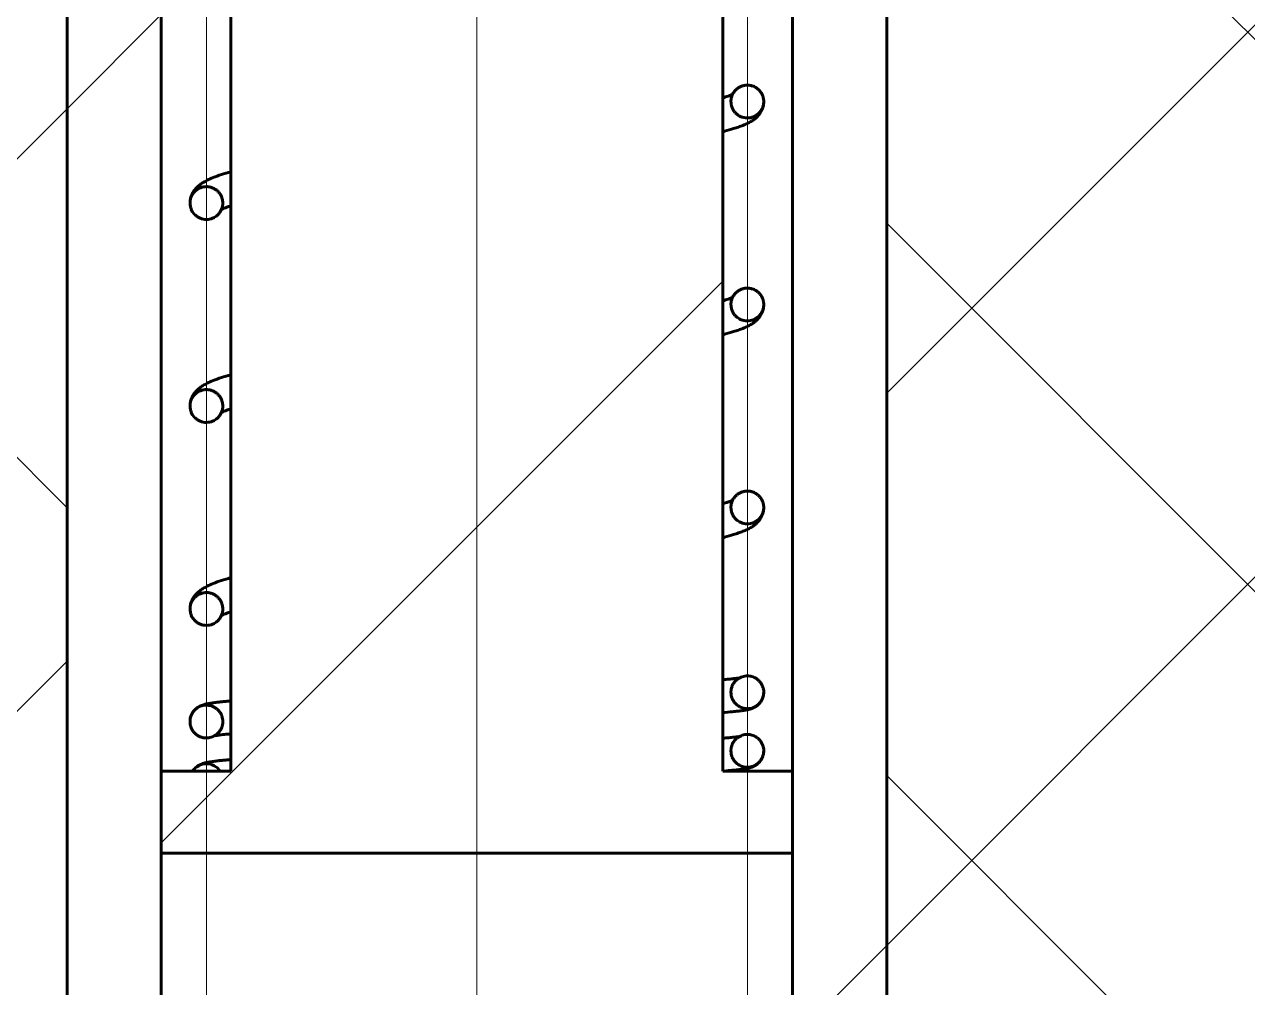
# Model space of a CAD drawing. Header units: millimetres. Extents: x -68 to 2520, y 0 to 297.
# Drawn here: x 2357.189 to 2360.323, y 208.272 to 210.738 of the extents above; entities that cross this region are included whole.
import ezdxf

# ---------------------------------------------------------------- set-up
doc = ezdxf.new("R2010")
doc.units = ezdxf.units.MM
for name, pattern in [('K5LT_AXLED', [13.660316, 9.160316, -1.5, 1.5, -1.5]), ('K5LT_BASIC', [0]), ('K5LT_THIN_INCLUDED_TO_HATCHING', [0])]:
    doc.linetypes.add(name, pattern=pattern)
doc.layers.add('Системный слой', color=7, linetype='Continuous')
pattern_1 = [(45, (0, 0), (-2.1213203, 2.1213203), [])]
pattern_2 = [(45, (0, 0), (-1.0606602, 1.0606602), [])]
pattern_3 = [(45, (0, 0), (-0.7071068, 0.7071068), []), (135, (0, 0), (-0.7071068, -0.7071068), [])]

# ---------------------------------------------------------------- blocks, each defined once
blk = doc.blocks.new('U42')
at = {"layer": 'Системный слой'}
h = blk.add_hatch(dxfattribs=at)
h.set_pattern_fill('Металл', angle=45, style=0, pattern_type=0)
h.set_pattern_definition(pattern_2)
h.paths.add_polyline_path([(2359.1569, 208.6163), (2357.5399, 208.6163), (2357.5399, 208.8263), (2357.7184, 208.8263), (2357.7184, 212.3963), (2357.9284, 212.6063), (2358.7684, 212.6063), (2358.9784, 212.3963), (2358.9784, 208.8263), (2359.1569, 208.8263)])
h = blk.add_hatch(dxfattribs=at)
h.set_pattern_fill('Неметалл', angle=45, style=0, pattern_type=0)
h.set_pattern_definition(pattern_3)
h.paths.add_polyline_path([(2359.3984, 205.8863), (2359.3984, 212.1863), (2363.1156, 212.1863), (2362.3527, 207.1178), (2361.7367, 205.8566), (2360.4592, 204.0855), (2357.9331, 202.7789), (2355.7956, 203.5514), (2354.2167, 205.1888), (2353.6029, 207.7816), (2353.5489, 208.5113), (2353.5489, 210.6474), (2353.1637, 212.1863), (2357.2984, 212.1863), (2357.2984, 205.8863), (2357.2984, 205.5713), (2357.3036, 205.5713), (2357.3036, 205.3613), (2359.3931, 205.3613), (2359.3931, 205.5713), (2359.3984, 205.5713)])
h = blk.add_hatch(dxfattribs=at)
h.set_pattern_fill('Металл', angle=45, style=0, pattern_type=0)
h.set_pattern_definition(pattern_1)
h.paths.add_polyline_path([(2359.1569, 212.1863), (2359.3984, 212.1863), (2359.3984, 205.8863), (2359.1569, 205.8863)])
h.paths.add_polyline_path([(2357.2984, 212.1863), (2357.5399, 212.1863), (2357.5399, 205.8863), (2357.2984, 205.8863)])
at = {"layer": 'Системный слой', "color": 30, "linetype": 'K5LT_AXLED', "lineweight": 18, "true_color": 0xff8000}
for p, q in [((2358.3484, 203.3613), (2358.3484, 214.6063)), ((2357.6554, 213.2989), (2357.6554, 206.7789)), ((2359.0414, 213.2989), (2359.0414, 206.7789))]:
    blk.add_line(p, q, dxfattribs=at)
at = {"layer": 'Системный слой', "color": 5, "linetype": 'K5LT_BASIC', "lineweight": 60, "true_color": 0x0000ff}
for p, q in [((2357.7184, 208.8263), (2357.7184, 212.3963)), ((2358.9784, 208.8263), (2358.9784, 212.3963)), ((2357.2984, 212.1863), (2357.2984, 205.8863)), ((2357.5399, 212.1863), (2357.5399, 205.8863)), ((2359.1569, 212.1863), (2359.1569, 205.8863)), ((2359.3984, 212.1863), (2359.3984, 205.8863)), ((2357.7184, 208.8263), (2357.5399, 208.8263)), ((2357.5399, 208.6163), (2357.5399, 208.8263)), ((2357.6205, 208.8263), (2357.6902, 208.8263)), ((2359.1569, 208.8263), (2358.9784, 208.8263)), ((2359.1569, 208.6163), (2359.1569, 208.8263)), ((2357.5399, 208.6163), (2359.1569, 208.6163)), ((2357.7519, 208.6163), (2357.5942, 208.6163)), ((2357.9201, 208.6163), (2357.7621, 208.6163)), ((2358.0884, 208.6163), (2357.9301, 208.6163)), ((2358.2582, 208.6163), (2358.0981, 208.6163)), ((2358.6826, 208.6163), (2358.5241, 208.6163)), ((2358.8506, 208.6163), (2358.6927, 208.6163)), ((2359.0186, 208.6163), (2358.8607, 208.6163))]:
    blk.add_line(p, q, dxfattribs=at)
blk.add_arc((2357.6554, 208.8029), 0.042, 33.842, 146.158, dxfattribs=at)
at = {"layer": 'Системный слой', "color": 7, "linetype": 'K5LT_THIN_INCLUDED_TO_HATCHING', "lineweight": 18}
blk.add_open_spline([(2363.1014, 212.3963), (2363.2855, 209.9347), (2362.8306, 207.7548), (2361.7367, 205.8566), (2361.3792, 205.2362), (2360.9809, 204.5647), (2360.4592, 204.0855), (2359.7798, 203.4614), (2358.7569, 202.8425), (2357.9331, 202.7789), (2356.6501, 202.6799), (2354.9185, 204.0206), (2354.2167, 205.1888), (2353.6797, 206.0827), (2353.6349, 207.3902), (2353.5489, 208.5113), (2353.4946, 209.218), (2353.6478, 209.9483), (2353.5489, 210.6474), (2353.465, 211.2396), (2353.3102, 211.8226), (2353.0843, 212.3963)], degree=3, knots=[0, 0, 0, 0, 1, 1, 1, 2, 2, 2, 3, 3, 3, 4, 4, 4, 5, 5, 5, 6, 6, 6, 7, 7, 7, 7], dxfattribs=at)
at = {"layer": 'Системный слой', "color": 5, "linetype": 'K5LT_BASIC', "lineweight": 60, "true_color": 0x0000ff}
for points, knots in [([(2358.9784, 210.5501), (2358.9836, 210.5517), (2358.9917, 210.5544), (2358.9997, 210.5574), (2359.0027, 210.5587), (2359.0036, 210.5591)], [0, 0, 0, 0, 2.795788, 4.890683, 6, 6, 6, 6]), ([(2358.9994, 210.5406), (2358.9994, 210.5443), (2359.0002, 210.5507), (2359.0034, 210.5591), (2359.0073, 210.5656), (2359.0121, 210.571), (2359.0178, 210.5757), (2359.0246, 210.5794), (2359.0327, 210.582), (2359.0416, 210.583), (2359.0507, 210.5819), (2359.0583, 210.5793), (2359.0647, 210.5757), (2359.0702, 210.5714), (2359.0753, 210.5657), (2359.0796, 210.5587), (2359.0826, 210.5501), (2359.0834, 210.5439), (2359.0834, 210.5406)], [0, 0, 0, 0, 1.592462, 2.785924, 3.828479, 4.866996, 5.899184, 7.021189, 8.189148, 9.563458, 10.873621, 12.085992, 13.033391, 14.033099, 15.089932, 16.33014, 17.573529, 19, 19, 19, 19]), ([(2359.0834, 210.5406), (2359.0834, 210.5383), (2359.0831, 210.534), (2359.0819, 210.528), (2359.0801, 210.5223), (2359.0776, 210.5167), (2359.0743, 210.511), (2359.0701, 210.5054), (2359.0649, 210.4999), (2359.0585, 210.4946), (2359.0507, 210.4893), (2359.0412, 210.4843), (2359.0303, 210.4796), (2359.0189, 210.4754), (2359.0037, 210.4704), (2358.9899, 210.4664), (2358.98, 210.4638), (2358.9784, 210.4633)], [0, 0, 0, 0, 0.710322, 1.273445, 1.87884, 2.539284, 3.272261, 4.102554, 5.062224, 6.198866, 7.566426, 9.216873, 11.035123, 12.815144, 14.595165, 17.436996, 18, 18, 18, 18]), ([(2359.0834, 210.5406), (2359.0834, 210.5377), (2359.0828, 210.532), (2359.0803, 210.5243), (2359.0768, 210.5177), (2359.0726, 210.5123), (2359.0674, 210.5074), (2359.0609, 210.5032), (2359.0533, 210.5001), (2359.0452, 210.4985), (2359.0371, 210.4986), (2359.029, 210.5002), (2359.022, 210.5031), (2359.0157, 210.5071), (2359.0104, 210.5119), (2359.0057, 210.518), (2359.002, 210.5252), (2358.9998, 210.533), (2358.9994, 210.5382), (2358.9994, 210.5406)], [0, 0, 0, 0, 1.312746, 2.58758, 3.677722, 4.686463, 5.689731, 6.920865, 8.1983, 9.417929, 10.659337, 11.860724, 13.123598, 14.118512, 15.228288, 16.35239, 17.621424, 18.912975, 20, 20, 20, 20]), ([(2357.6134, 210.2807), (2357.6134, 210.2831), (2357.6136, 210.2874), (2357.6148, 210.2934), (2357.6166, 210.2991), (2357.6191, 210.3048), (2357.6224, 210.3105), (2357.6267, 210.3163), (2357.632, 210.322), (2357.6387, 210.3277), (2357.6471, 210.3335), (2357.6583, 210.3397), (2357.6734, 210.3466), (2357.6933, 210.3538), (2357.7096, 210.3586), (2357.7184, 210.361)], [0, 0, 0, 0, 0.631462, 1.136407, 1.684433, 2.288542, 2.966282, 3.743587, 4.654178, 5.746716, 7.084398, 8.746898, 10.824696, 13.400366, 16, 16, 16, 16]), ([(2357.6974, 210.2807), (2357.6974, 210.2844), (2357.6965, 210.2909), (2357.6933, 210.2992), (2357.6894, 210.3057), (2357.6846, 210.3111), (2357.6789, 210.3158), (2357.6721, 210.3195), (2357.664, 210.3222), (2357.6551, 210.3231), (2357.646, 210.322), (2357.6384, 210.3194), (2357.632, 210.3159), (2357.6265, 210.3115), (2357.6214, 210.3059), (2357.6171, 210.2988), (2357.6141, 210.2902), (2357.6134, 210.284), (2357.6134, 210.2807)], [0, 0, 0, 0, 1.592461, 2.785924, 3.828479, 4.866996, 5.899184, 7.021189, 8.189148, 9.563458, 10.873621, 12.085992, 13.033391, 14.033099, 15.089932, 16.33014, 17.573529, 19, 19, 19, 19]), ([(2357.6134, 210.2807), (2357.6134, 210.2779), (2357.6139, 210.2722), (2357.6164, 210.2644), (2357.6199, 210.2579), (2357.6241, 210.2524), (2357.6293, 210.2475), (2357.6358, 210.2433), (2357.6434, 210.2402), (2357.6515, 210.2387), (2357.6596, 210.2387), (2357.6677, 210.2403), (2357.6747, 210.2432), (2357.681, 210.2472), (2357.6863, 210.252), (2357.691, 210.2581), (2357.6947, 210.2654), (2357.6969, 210.2731), (2357.6974, 210.2784), (2357.6974, 210.2807)], [0, 0, 0, 0, 1.312746, 2.58758, 3.677722, 4.686463, 5.689731, 6.920865, 8.1983, 9.417929, 10.659337, 11.860724, 13.123598, 14.118512, 15.228288, 16.35239, 17.621424, 18.912975, 20, 20, 20, 20]), ([(2357.7184, 210.274), (2357.7144, 210.2726), (2357.7053, 210.2694), (2357.6977, 210.266), (2357.6944, 210.2642), (2357.6938, 210.2639)], [0, 0, 0, 0, 2.062155, 5.274755, 6, 6, 6, 6]), ([(2358.9994, 210.0209), (2358.9994, 210.0246), (2359.0002, 210.031), (2359.0034, 210.0393), (2359.0073, 210.0458), (2359.0121, 210.0513), (2359.0178, 210.0559), (2359.0246, 210.0597), (2359.0327, 210.0623), (2359.0416, 210.0632), (2359.0507, 210.0621), (2359.0583, 210.0595), (2359.0647, 210.056), (2359.0702, 210.0517), (2359.0753, 210.046), (2359.0796, 210.0389), (2359.0826, 210.0303), (2359.0834, 210.0242), (2359.0834, 210.0209)], [0, 0, 0, 0, 1.592462, 2.785924, 3.828479, 4.866996, 5.899184, 7.021189, 8.189148, 9.563458, 10.873621, 12.085992, 13.033391, 14.033099, 15.089932, 16.33014, 17.573529, 19, 19, 19, 19]), ([(2358.9784, 210.0303), (2358.9836, 210.0319), (2358.9917, 210.0346), (2358.9997, 210.0377), (2359.0027, 210.039), (2359.0036, 210.0394)], [0, 0, 0, 0, 2.795788, 4.890683, 6, 6, 6, 6]), ([(2359.0834, 210.0209), (2359.0834, 210.0185), (2359.0831, 210.0143), (2359.0819, 210.0082), (2359.0801, 210.0026), (2359.0776, 209.9969), (2359.0743, 209.9912), (2359.0701, 209.9857), (2359.0649, 209.9802), (2359.0585, 209.9748), (2359.0507, 209.9696), (2359.0412, 209.9645), (2359.0303, 209.9598), (2359.0189, 209.9556), (2359.0037, 209.9506), (2358.9899, 209.9466), (2358.98, 209.944), (2358.9784, 209.9436)], [0, 0, 0, 0, 0.710322, 1.273445, 1.87884, 2.539284, 3.272261, 4.102554, 5.062224, 6.198866, 7.566426, 9.216873, 11.035123, 12.815144, 14.595165, 17.436996, 18, 18, 18, 18]), ([(2359.0834, 210.0209), (2359.0834, 210.018), (2359.0828, 210.0123), (2359.0803, 210.0045), (2359.0768, 209.998), (2359.0726, 209.9926), (2359.0674, 209.9877), (2359.0609, 209.9834), (2359.0533, 209.9803), (2359.0452, 209.9788), (2359.0371, 209.9788), (2359.029, 209.9804), (2359.022, 209.9834), (2359.0157, 209.9874), (2359.0104, 209.9921), (2359.0057, 209.9982), (2359.002, 210.0055), (2358.9998, 210.0132), (2358.9994, 210.0185), (2358.9994, 210.0209)], [0, 0, 0, 0, 1.312746, 2.58758, 3.677722, 4.686463, 5.689731, 6.920865, 8.1983, 9.417929, 10.659337, 11.860724, 13.123598, 14.118512, 15.228288, 16.35239, 17.621424, 18.912975, 20, 20, 20, 20]), ([(2357.6134, 209.761), (2357.6134, 209.7634), (2357.6136, 209.7676), (2357.6148, 209.7737), (2357.6166, 209.7793), (2357.6191, 209.785), (2357.6224, 209.7908), (2357.6267, 209.7965), (2357.632, 209.8022), (2357.6387, 209.8079), (2357.6471, 209.8138), (2357.6583, 209.82), (2357.6734, 209.8268), (2357.6933, 209.834), (2357.7096, 209.8389), (2357.7184, 209.8412)], [0, 0, 0, 0, 0.631462, 1.136407, 1.684433, 2.288542, 2.966282, 3.743587, 4.654178, 5.746716, 7.084398, 8.746898, 10.824696, 13.400366, 16, 16, 16, 16]), ([(2357.6974, 209.761), (2357.6974, 209.7647), (2357.6965, 209.7711), (2357.6933, 209.7795), (2357.6894, 209.786), (2357.6846, 209.7914), (2357.6789, 209.7961), (2357.6721, 209.7998), (2357.664, 209.8024), (2357.6551, 209.8033), (2357.646, 209.8023), (2357.6384, 209.7997), (2357.632, 209.7961), (2357.6265, 209.7918), (2357.6214, 209.7861), (2357.6171, 209.7791), (2357.6141, 209.7705), (2357.6134, 209.7643), (2357.6134, 209.761)], [0, 0, 0, 0, 1.592461, 2.785924, 3.828479, 4.866996, 5.899184, 7.021189, 8.189148, 9.563458, 10.873621, 12.085992, 13.033391, 14.033099, 15.089932, 16.33014, 17.573529, 19, 19, 19, 19]), ([(2357.6134, 209.761), (2357.6134, 209.7581), (2357.6139, 209.7524), (2357.6164, 209.7447), (2357.6199, 209.7381), (2357.6241, 209.7327), (2357.6293, 209.7278), (2357.6358, 209.7235), (2357.6434, 209.7204), (2357.6515, 209.7189), (2357.6596, 209.719), (2357.6677, 209.7206), (2357.6747, 209.7235), (2357.681, 209.7275), (2357.6863, 209.7323), (2357.691, 209.7384), (2357.6947, 209.7456), (2357.6969, 209.7534), (2357.6974, 209.7586), (2357.6974, 209.761)], [0, 0, 0, 0, 1.312746, 2.58758, 3.677722, 4.686463, 5.689731, 6.920865, 8.1983, 9.417929, 10.659337, 11.860724, 13.123598, 14.118512, 15.228288, 16.35239, 17.621424, 18.912975, 20, 20, 20, 20]), ([(2357.7184, 209.7542), (2357.7144, 209.7529), (2357.7053, 209.7496), (2357.6977, 209.7462), (2357.6944, 209.7445), (2357.6938, 209.7442)], [0, 0, 0, 0, 2.062155, 5.274755, 6, 6, 6, 6]), ([(2358.9994, 209.5011), (2358.9994, 209.5048), (2359.0002, 209.5112), (2359.0034, 209.5196), (2359.0073, 209.5261), (2359.0121, 209.5315), (2359.0178, 209.5362), (2359.0246, 209.5399), (2359.0327, 209.5425), (2359.0416, 209.5435), (2359.0507, 209.5424), (2359.0583, 209.5398), (2359.0647, 209.5362), (2359.0702, 209.5319), (2359.0753, 209.5262), (2359.0796, 209.5192), (2359.0826, 209.5106), (2359.0834, 209.5044), (2359.0834, 209.5011)], [0, 0, 0, 0, 1.592462, 2.785924, 3.828479, 4.866996, 5.899184, 7.021189, 8.189148, 9.563458, 10.873621, 12.085992, 13.033391, 14.033099, 15.089932, 16.33014, 17.573529, 19, 19, 19, 19]), ([(2358.9784, 209.5106), (2358.9836, 209.5122), (2358.9917, 209.5149), (2358.9997, 209.5179), (2359.0027, 209.5192), (2359.0036, 209.5196)], [0, 0, 0, 0, 2.795788, 4.890683, 6, 6, 6, 6]), ([(2359.0834, 209.5011), (2359.0834, 209.4988), (2359.0831, 209.4945), (2359.0819, 209.4885), (2359.0801, 209.4828), (2359.0776, 209.4772), (2359.0743, 209.4715), (2359.0701, 209.4659), (2359.0649, 209.4604), (2359.0585, 209.4551), (2359.0507, 209.4498), (2359.0412, 209.4448), (2359.0303, 209.4401), (2359.0189, 209.4359), (2359.0037, 209.4309), (2358.9899, 209.4269), (2358.98, 209.4243), (2358.9784, 209.4238)], [0, 0, 0, 0, 0.710322, 1.273445, 1.87884, 2.539284, 3.272261, 4.102554, 5.062224, 6.198866, 7.566426, 9.216873, 11.035123, 12.815144, 14.595165, 17.436996, 18, 18, 18, 18]), ([(2359.0834, 209.5011), (2359.0834, 209.4982), (2359.0828, 209.4925), (2359.0803, 209.4848), (2359.0768, 209.4782), (2359.0726, 209.4728), (2359.0674, 209.4679), (2359.0609, 209.4637), (2359.0533, 209.4606), (2359.0452, 209.459), (2359.0371, 209.4591), (2359.029, 209.4607), (2359.022, 209.4636), (2359.0157, 209.4676), (2359.0104, 209.4724), (2359.0057, 209.4785), (2359.002, 209.4857), (2358.9998, 209.4935), (2358.9994, 209.4987), (2358.9994, 209.5011)], [0, 0, 0, 0, 1.312746, 2.58758, 3.677722, 4.686463, 5.689731, 6.920865, 8.1983, 9.417929, 10.659337, 11.860724, 13.123598, 14.118512, 15.228288, 16.35239, 17.621424, 18.912975, 20, 20, 20, 20]), ([(2357.6134, 209.2412), (2357.6134, 209.2436), (2357.6136, 209.2479), (2357.6148, 209.2539), (2357.6166, 209.2596), (2357.6191, 209.2653), (2357.6224, 209.271), (2357.6267, 209.2768), (2357.632, 209.2825), (2357.6387, 209.2882), (2357.6471, 209.294), (2357.6583, 209.3002), (2357.6734, 209.3071), (2357.6933, 209.3143), (2357.7096, 209.3191), (2357.7184, 209.3215)], [0, 0, 0, 0, 0.631462, 1.136407, 1.684433, 2.288542, 2.966282, 3.743587, 4.654178, 5.746716, 7.084398, 8.746898, 10.824696, 13.400366, 16, 16, 16, 16]), ([(2357.6974, 209.2412), (2357.6974, 209.2449), (2357.6965, 209.2514), (2357.6933, 209.2597), (2357.6894, 209.2662), (2357.6846, 209.2716), (2357.6789, 209.2763), (2357.6721, 209.28), (2357.664, 209.2827), (2357.6551, 209.2836), (2357.646, 209.2825), (2357.6384, 209.2799), (2357.632, 209.2764), (2357.6265, 209.272), (2357.6214, 209.2664), (2357.6171, 209.2593), (2357.6141, 209.2507), (2357.6134, 209.2445), (2357.6134, 209.2412)], [0, 0, 0, 0, 1.592461, 2.785924, 3.828479, 4.866996, 5.899184, 7.021189, 8.189148, 9.563458, 10.873621, 12.085992, 13.033391, 14.033099, 15.089932, 16.33014, 17.573529, 19, 19, 19, 19]), ([(2357.6134, 209.2412), (2357.6134, 209.2384), (2357.6139, 209.2327), (2357.6164, 209.2249), (2357.6199, 209.2184), (2357.6241, 209.2129), (2357.6293, 209.208), (2357.6358, 209.2038), (2357.6434, 209.2007), (2357.6515, 209.1992), (2357.6596, 209.1992), (2357.6677, 209.2008), (2357.6747, 209.2037), (2357.681, 209.2077), (2357.6863, 209.2125), (2357.691, 209.2186), (2357.6947, 209.2259), (2357.6969, 209.2336), (2357.6974, 209.2389), (2357.6974, 209.2412)], [0, 0, 0, 0, 1.312746, 2.58758, 3.677722, 4.686463, 5.689731, 6.920865, 8.1983, 9.417929, 10.659337, 11.860724, 13.123598, 14.118512, 15.228288, 16.35239, 17.621424, 18.912975, 20, 20, 20, 20]), ([(2357.7184, 209.2345), (2357.7144, 209.2331), (2357.7053, 209.2299), (2357.6977, 209.2265), (2357.6944, 209.2247), (2357.6938, 209.2244)], [0, 0, 0, 0, 2.062155, 5.274755, 6, 6, 6, 6]), ([(2358.9784, 209.0602), (2358.9841, 209.0607), (2358.9945, 209.0616), (2359.0046, 209.0626), (2359.0101, 209.0633), (2359.0124, 209.0635), (2359.0139, 209.0637), (2359.0154, 209.0639), (2359.0181, 209.0643), (2359.0199, 209.0645), (2359.0211, 209.0647)], [0, 0, 0, 0, 3.141586, 6.148722, 7.15064, 7.651493, 8.152347, 8.6532, 9.152897, 11, 11, 11, 11]), ([(2358.9994, 209.0279), (2358.9994, 209.0292), (2358.9995, 209.0329), (2359.0007, 209.0393), (2359.0034, 209.0465), (2359.0075, 209.0532), (2359.0126, 209.0588), (2359.0185, 209.0634), (2359.0249, 209.0668), (2359.0315, 209.0689), (2359.038, 209.07), (2359.0444, 209.07), (2359.0504, 209.0691), (2359.0562, 209.0674), (2359.0618, 209.0648), (2359.0674, 209.0611), (2359.0727, 209.0563), (2359.0772, 209.0502), (2359.0808, 209.0432), (2359.0829, 209.0356), (2359.0834, 209.0305), (2359.0834, 209.0279)], [0, 0, 0, 0, 0.635371, 1.848191, 3.225299, 4.497912, 5.750662, 6.9961, 8.226664, 9.356029, 10.466727, 11.5097, 12.52807, 13.498602, 14.516509, 15.628082, 16.814463, 18.099453, 19.412387, 20.730071, 22, 22, 22, 22]), ([(2358.9784, 208.976), (2358.9873, 208.9767), (2359.0009, 208.9779), (2359.0139, 208.9792), (2359.02, 208.9799), (2359.0227, 208.9802), (2359.0246, 208.9804), (2359.0272, 208.9808), (2359.0303, 208.9812), (2359.0338, 208.9817), (2359.0372, 208.9823), (2359.0405, 208.9829), (2359.0437, 208.9836), (2359.0469, 208.9844), (2359.051, 208.9856), (2359.0561, 208.9875), (2359.0629, 208.9909), (2359.0696, 208.9961), (2359.0744, 209.0015), (2359.078, 209.0069), (2359.0805, 209.0123), (2359.0822, 209.0176), (2359.0831, 209.0228), (2359.0834, 209.0263), (2359.0834, 209.0279)], [0, 0, 0, 0, 4.670773, 7.80962, 8.855432, 9.378304, 9.901176, 10.423771, 11.468961, 12.52152, 13.567838, 14.613222, 15.657429, 16.701635, 17.745841, 19.312683, 20.838583, 21.772542, 22.484127, 23.085285, 23.621368, 24.11109, 24.563671, 25, 25, 25, 25]), ([(2359.0834, 209.0279), (2359.0834, 209.0251), (2359.0828, 209.0195), (2359.0804, 209.0118), (2359.0769, 209.0052), (2359.0725, 208.9995), (2359.0672, 208.9946), (2359.0607, 208.9904), (2359.0533, 208.9874), (2359.0457, 208.9859), (2359.0386, 208.9858), (2359.0323, 208.9868), (2359.0265, 208.9885), (2359.0209, 208.9911), (2359.0153, 208.9947), (2359.0101, 208.9996), (2359.0054, 209.0057), (2359.002, 209.0126), (2358.9998, 209.0202), (2358.9994, 209.0252), (2358.9994, 209.0279)], [0, 0, 0, 0, 1.365395, 2.653236, 3.835292, 4.923251, 6.061444, 7.295259, 8.606467, 9.863945, 10.976345, 11.959094, 12.885543, 13.857199, 14.918257, 16.050726, 17.27733, 18.576625, 19.718251, 21, 21, 21, 21]), ([(2357.6134, 208.9529), (2357.6134, 208.9538), (2357.6134, 208.9559), (2357.6138, 208.9596), (2357.6147, 208.964), (2357.6164, 208.969), (2357.6187, 208.9739), (2357.6218, 208.9787), (2357.6256, 208.9832), (2357.6301, 208.9872), (2357.6351, 208.9906), (2357.6407, 208.9934), (2357.646, 208.9954), (2357.6504, 208.9967), (2357.6543, 208.9977), (2357.6575, 208.9984), (2357.6608, 208.999), (2357.6642, 208.9996), (2357.6684, 209.0003), (2357.6735, 209.001), (2357.6796, 209.0018), (2357.6868, 209.0027), (2357.6961, 209.0037), (2357.7068, 209.0047), (2357.7148, 209.0054), (2357.7184, 209.0057)], [0, 0, 0, 0, 0.237357, 0.555433, 1.002449, 1.480709, 1.99571, 2.556545, 3.179596, 3.8964, 4.768094, 5.911397, 7.540704, 9.257313, 10.33169, 11.418209, 12.500098, 13.581986, 14.661971, 16.279521, 17.885864, 19.468194, 21.545338, 24.067699, 26, 26, 26, 26]), ([(2357.6974, 208.9529), (2357.6974, 208.9542), (2357.6972, 208.9579), (2357.696, 208.9643), (2357.6933, 208.9715), (2357.6892, 208.9782), (2357.6841, 208.9838), (2357.6782, 208.9884), (2357.6718, 208.9918), (2357.6652, 208.9939), (2357.6587, 208.995), (2357.6523, 208.995), (2357.6463, 208.9941), (2357.6405, 208.9924), (2357.6349, 208.9898), (2357.6293, 208.9861), (2357.6241, 208.9813), (2357.6195, 208.9752), (2357.6159, 208.9682), (2357.6138, 208.9606), (2357.6134, 208.9555), (2357.6134, 208.9529)], [0, 0, 0, 0, 0.635371, 1.848191, 3.225299, 4.497912, 5.750662, 6.9961, 8.226663, 9.356029, 10.466727, 11.5097, 12.52807, 13.498602, 14.516509, 15.628082, 16.814463, 18.099453, 19.412387, 20.730071, 22, 22, 22, 22]), ([(2357.6134, 208.9529), (2357.6134, 208.9501), (2357.6139, 208.9445), (2357.6163, 208.9368), (2357.6198, 208.9302), (2357.6242, 208.9245), (2357.6295, 208.9196), (2357.636, 208.9154), (2357.6434, 208.9124), (2357.651, 208.9109), (2357.6581, 208.9108), (2357.6644, 208.9118), (2357.6702, 208.9135), (2357.6758, 208.9161), (2357.6814, 208.9197), (2357.6867, 208.9246), (2357.6913, 208.9307), (2357.6947, 208.9376), (2357.6969, 208.9452), (2357.6974, 208.9502), (2357.6974, 208.9529)], [0, 0, 0, 0, 1.365395, 2.653236, 3.835292, 4.923251, 6.061444, 7.295258, 8.606467, 9.863944, 10.976345, 11.959094, 12.885543, 13.857199, 14.918257, 16.050726, 17.27733, 18.576625, 19.71825, 21, 21, 21, 21]), ([(2357.6762, 208.9165), (2357.6774, 208.9167), (2357.6795, 208.9171), (2357.6835, 208.9177), (2357.6877, 208.9182), (2357.6938, 208.919), (2357.7034, 208.9201), (2357.7122, 208.9209), (2357.7184, 208.9215)], [0, 0, 0, 0, 1.42655, 2.239326, 3.455449, 4.658626, 6.245066, 9, 9, 9, 9]), ([(2358.9784, 208.9102), (2358.9841, 208.9107), (2358.9945, 208.9116), (2359.0046, 208.9126), (2359.0101, 208.9133), (2359.0124, 208.9135), (2359.0139, 208.9137), (2359.0154, 208.9139), (2359.0181, 208.9143), (2359.0199, 208.9145), (2359.0211, 208.9147)], [0, 0, 0, 0, 3.141586, 6.148722, 7.15064, 7.651493, 8.152347, 8.6532, 9.152897, 11, 11, 11, 11]), ([(2358.9994, 208.8779), (2358.9994, 208.8792), (2358.9995, 208.8829), (2359.0007, 208.8893), (2359.0034, 208.8965), (2359.0075, 208.9032), (2359.0126, 208.9088), (2359.0185, 208.9134), (2359.0249, 208.9168), (2359.0315, 208.9189), (2359.038, 208.92), (2359.0444, 208.92), (2359.0504, 208.9191), (2359.0562, 208.9174), (2359.0618, 208.9148), (2359.0674, 208.9111), (2359.0727, 208.9063), (2359.0772, 208.9002), (2359.0808, 208.8932), (2359.0829, 208.8856), (2359.0834, 208.8805), (2359.0834, 208.8779)], [0, 0, 0, 0, 0.635371, 1.848191, 3.225299, 4.497912, 5.750662, 6.9961, 8.226664, 9.356029, 10.466727, 11.5097, 12.52807, 13.498602, 14.516509, 15.628082, 16.814463, 18.099453, 19.412387, 20.730071, 22, 22, 22, 22]), ([(2358.9824, 208.8263), (2358.9898, 208.8269), (2359.002, 208.828), (2359.0139, 208.8292), (2359.02, 208.8299), (2359.0227, 208.8302), (2359.0246, 208.8304), (2359.0272, 208.8308), (2359.0303, 208.8312), (2359.0338, 208.8317), (2359.0372, 208.8323), (2359.0405, 208.8329), (2359.0437, 208.8336), (2359.0469, 208.8344), (2359.051, 208.8356), (2359.0561, 208.8375), (2359.0629, 208.8409), (2359.0696, 208.8461), (2359.0744, 208.8515), (2359.078, 208.8569), (2359.0805, 208.8623), (2359.0822, 208.8676), (2359.0831, 208.8728), (2359.0834, 208.8763), (2359.0834, 208.8779)], [0, 0, 0, 0, 4.070256, 7.301823, 8.378528, 8.916845, 9.455163, 9.993195, 11.069259, 12.152911, 13.230136, 14.306401, 15.381453, 16.456504, 17.531556, 19.144682, 20.715657, 21.677204, 22.409809, 23.028725, 23.580643, 24.084832, 24.550782, 25, 25, 25, 25]), ([(2359.0834, 208.8779), (2359.0834, 208.8751), (2359.0828, 208.8695), (2359.0804, 208.8618), (2359.0769, 208.8552), (2359.0725, 208.8495), (2359.0672, 208.8446), (2359.0607, 208.8404), (2359.0533, 208.8374), (2359.0457, 208.8359), (2359.0386, 208.8358), (2359.0323, 208.8368), (2359.0265, 208.8385), (2359.0209, 208.8411), (2359.0153, 208.8447), (2359.0101, 208.8496), (2359.0054, 208.8557), (2359.002, 208.8626), (2358.9998, 208.8702), (2358.9994, 208.8752), (2358.9994, 208.8779)], [0, 0, 0, 0, 1.365395, 2.653236, 3.835292, 4.923251, 6.061444, 7.295259, 8.606467, 9.863945, 10.976345, 11.959094, 12.885543, 13.857199, 14.918257, 16.050726, 17.27733, 18.576625, 19.718251, 21, 21, 21, 21]), ([(2357.6203, 208.8263), (2357.6208, 208.827), (2357.6224, 208.8294), (2357.6256, 208.8332), (2357.6301, 208.8372), (2357.6351, 208.8406), (2357.6406, 208.8434), (2357.6459, 208.8454), (2357.6504, 208.8467), (2357.6543, 208.8477), (2357.6575, 208.8484), (2357.6608, 208.849), (2357.6642, 208.8496), (2357.6684, 208.8503), (2357.6735, 208.851), (2357.6796, 208.8518), (2357.6868, 208.8527), (2357.6961, 208.8537), (2357.7068, 208.8547), (2357.7148, 208.8554), (2357.7184, 208.8557)], [0, 0, 0, 0, 0.226876, 0.77684, 1.411604, 2.183387, 3.195305, 4.637137, 6.164392, 7.116392, 8.07915, 9.037806, 9.996462, 10.953431, 12.386734, 13.810106, 15.212201, 17.052747, 19.287798, 21, 21, 21, 21])]:
    blk.add_open_spline(points, degree=3, knots=knots, dxfattribs=at)
blk = doc.blocks.new('U50')
at = {"layer": 'Системный слой'}
h = blk.add_hatch(dxfattribs=at)
h.set_pattern_fill('Металл', angle=45, style=0, pattern_type=0)
h.set_pattern_definition(pattern_2)
h.paths.add_polyline_path([(2359.1569, 208.6163), (2357.5399, 208.6163), (2357.5399, 208.8263), (2357.7184, 208.8263), (2357.7184, 212.3963), (2357.9284, 212.6063), (2358.7684, 212.6063), (2358.9784, 212.3963), (2358.9784, 208.8263), (2359.1569, 208.8263)])
h = blk.add_hatch(dxfattribs=at)
h.set_pattern_fill('Неметалл', angle=45, style=0, pattern_type=0)
h.set_pattern_definition(pattern_3)
h.paths.add_polyline_path([(2359.3984, 205.8863), (2359.3984, 212.1863), (2363.1156, 212.1863), (2362.3527, 207.1178), (2361.7367, 205.8566), (2360.4592, 204.0855), (2357.9331, 202.7789), (2355.7956, 203.5514), (2354.2167, 205.1888), (2353.6029, 207.7816), (2353.5489, 208.5113), (2353.5489, 210.6474), (2353.1637, 212.1863), (2357.2984, 212.1863), (2357.2984, 205.8863), (2357.2984, 205.5713), (2357.3036, 205.5713), (2357.3036, 205.3613), (2359.3931, 205.3613), (2359.3931, 205.5713), (2359.3984, 205.5713)])
h = blk.add_hatch(dxfattribs=at)
h.set_pattern_fill('Металл', angle=45, style=0, pattern_type=0)
h.set_pattern_definition(pattern_1)
h.paths.add_polyline_path([(2359.1569, 212.1863), (2359.3984, 212.1863), (2359.3984, 205.8863), (2359.1569, 205.8863)])
h.paths.add_polyline_path([(2357.2984, 212.1863), (2357.5399, 212.1863), (2357.5399, 205.8863), (2357.2984, 205.8863)])
at = {"layer": 'Системный слой', "color": 30, "linetype": 'K5LT_AXLED', "lineweight": 18, "true_color": 0xff8000}
for p, q in [((2358.3484, 203.3613), (2358.3484, 214.6063)), ((2357.6554, 213.2989), (2357.6554, 206.7789)), ((2359.0414, 213.2989), (2359.0414, 206.7789))]:
    blk.add_line(p, q, dxfattribs=at)
at = {"layer": 'Системный слой', "color": 5, "linetype": 'K5LT_BASIC', "lineweight": 60, "true_color": 0x0000ff}
for p, q in [((2357.7184, 208.8263), (2357.7184, 212.3963)), ((2358.9784, 208.8263), (2358.9784, 212.3963)), ((2357.2984, 212.1863), (2357.2984, 205.8863)), ((2357.5399, 212.1863), (2357.5399, 205.8863)), ((2359.1569, 212.1863), (2359.1569, 205.8863)), ((2359.3984, 212.1863), (2359.3984, 205.8863)), ((2357.7184, 208.8263), (2357.5399, 208.8263)), ((2357.5399, 208.6163), (2357.5399, 208.8263)), ((2357.6205, 208.8263), (2357.6902, 208.8263)), ((2359.1569, 208.8263), (2358.9784, 208.8263)), ((2359.1569, 208.6163), (2359.1569, 208.8263)), ((2357.5399, 208.6163), (2359.1569, 208.6163)), ((2357.7519, 208.6163), (2357.5942, 208.6163)), ((2357.9201, 208.6163), (2357.7621, 208.6163)), ((2358.0884, 208.6163), (2357.9301, 208.6163)), ((2358.2582, 208.6163), (2358.0981, 208.6163)), ((2358.6826, 208.6163), (2358.5241, 208.6163)), ((2358.8506, 208.6163), (2358.6927, 208.6163)), ((2359.0186, 208.6163), (2358.8607, 208.6163))]:
    blk.add_line(p, q, dxfattribs=at)
blk.add_arc((2357.6554, 208.8029), 0.042, 33.842, 146.158, dxfattribs=at)
at = {"layer": 'Системный слой', "color": 7, "linetype": 'K5LT_THIN_INCLUDED_TO_HATCHING', "lineweight": 18}
blk.add_open_spline([(2363.1014, 212.3963), (2363.2855, 209.9347), (2362.8306, 207.7548), (2361.7367, 205.8566), (2361.3792, 205.2362), (2360.9809, 204.5647), (2360.4592, 204.0855), (2359.7798, 203.4614), (2358.7569, 202.8425), (2357.9331, 202.7789), (2356.6501, 202.6799), (2354.9185, 204.0206), (2354.2167, 205.1888), (2353.6797, 206.0827), (2353.6349, 207.3902), (2353.5489, 208.5113), (2353.4946, 209.218), (2353.6478, 209.9483), (2353.5489, 210.6474), (2353.465, 211.2396), (2353.3102, 211.8226), (2353.0843, 212.3963)], degree=3, knots=[0, 0, 0, 0, 1, 1, 1, 2, 2, 2, 3, 3, 3, 4, 4, 4, 5, 5, 5, 6, 6, 6, 7, 7, 7, 7], dxfattribs=at)
at = {"layer": 'Системный слой', "color": 5, "linetype": 'K5LT_BASIC', "lineweight": 60, "true_color": 0x0000ff}
for points, knots in [([(2358.9784, 210.5501), (2358.9836, 210.5517), (2358.9917, 210.5544), (2358.9997, 210.5574), (2359.0027, 210.5587), (2359.0036, 210.5591)], [0, 0, 0, 0, 2.795788, 4.890683, 6, 6, 6, 6]), ([(2358.9994, 210.5406), (2358.9994, 210.5443), (2359.0002, 210.5507), (2359.0034, 210.5591), (2359.0073, 210.5656), (2359.0121, 210.571), (2359.0178, 210.5757), (2359.0246, 210.5794), (2359.0327, 210.582), (2359.0416, 210.583), (2359.0507, 210.5819), (2359.0583, 210.5793), (2359.0647, 210.5757), (2359.0702, 210.5714), (2359.0753, 210.5657), (2359.0796, 210.5587), (2359.0826, 210.5501), (2359.0834, 210.5439), (2359.0834, 210.5406)], [0, 0, 0, 0, 1.592462, 2.785924, 3.828479, 4.866996, 5.899184, 7.021189, 8.189148, 9.563458, 10.873621, 12.085992, 13.033391, 14.033099, 15.089932, 16.33014, 17.573529, 19, 19, 19, 19]), ([(2359.0834, 210.5406), (2359.0834, 210.5383), (2359.0831, 210.534), (2359.0819, 210.528), (2359.0801, 210.5223), (2359.0776, 210.5167), (2359.0743, 210.511), (2359.0701, 210.5054), (2359.0649, 210.4999), (2359.0585, 210.4946), (2359.0507, 210.4893), (2359.0412, 210.4843), (2359.0303, 210.4796), (2359.0189, 210.4754), (2359.0037, 210.4704), (2358.9899, 210.4664), (2358.98, 210.4638), (2358.9784, 210.4633)], [0, 0, 0, 0, 0.710322, 1.273445, 1.87884, 2.539284, 3.272261, 4.102554, 5.062224, 6.198866, 7.566426, 9.216873, 11.035123, 12.815144, 14.595165, 17.436996, 18, 18, 18, 18]), ([(2359.0834, 210.5406), (2359.0834, 210.5377), (2359.0828, 210.532), (2359.0803, 210.5243), (2359.0768, 210.5177), (2359.0726, 210.5123), (2359.0674, 210.5074), (2359.0609, 210.5032), (2359.0533, 210.5001), (2359.0452, 210.4985), (2359.0371, 210.4986), (2359.029, 210.5002), (2359.022, 210.5031), (2359.0157, 210.5071), (2359.0104, 210.5119), (2359.0057, 210.518), (2359.002, 210.5252), (2358.9998, 210.533), (2358.9994, 210.5382), (2358.9994, 210.5406)], [0, 0, 0, 0, 1.312746, 2.58758, 3.677722, 4.686463, 5.689731, 6.920865, 8.1983, 9.417929, 10.659337, 11.860724, 13.123598, 14.118512, 15.228288, 16.35239, 17.621424, 18.912975, 20, 20, 20, 20]), ([(2357.6134, 210.2807), (2357.6134, 210.2831), (2357.6136, 210.2874), (2357.6148, 210.2934), (2357.6166, 210.2991), (2357.6191, 210.3048), (2357.6224, 210.3105), (2357.6267, 210.3163), (2357.632, 210.322), (2357.6387, 210.3277), (2357.6471, 210.3335), (2357.6583, 210.3397), (2357.6734, 210.3466), (2357.6933, 210.3538), (2357.7096, 210.3586), (2357.7184, 210.361)], [0, 0, 0, 0, 0.631462, 1.136407, 1.684433, 2.288542, 2.966282, 3.743587, 4.654178, 5.746716, 7.084398, 8.746898, 10.824696, 13.400366, 16, 16, 16, 16]), ([(2357.6974, 210.2807), (2357.6974, 210.2844), (2357.6965, 210.2909), (2357.6933, 210.2992), (2357.6894, 210.3057), (2357.6846, 210.3111), (2357.6789, 210.3158), (2357.6721, 210.3195), (2357.664, 210.3222), (2357.6551, 210.3231), (2357.646, 210.322), (2357.6384, 210.3194), (2357.632, 210.3159), (2357.6265, 210.3115), (2357.6214, 210.3059), (2357.6171, 210.2988), (2357.6141, 210.2902), (2357.6134, 210.284), (2357.6134, 210.2807)], [0, 0, 0, 0, 1.592461, 2.785924, 3.828479, 4.866996, 5.899184, 7.021189, 8.189148, 9.563458, 10.873621, 12.085992, 13.033391, 14.033099, 15.089932, 16.33014, 17.573529, 19, 19, 19, 19]), ([(2357.6134, 210.2807), (2357.6134, 210.2779), (2357.6139, 210.2722), (2357.6164, 210.2644), (2357.6199, 210.2579), (2357.6241, 210.2524), (2357.6293, 210.2475), (2357.6358, 210.2433), (2357.6434, 210.2402), (2357.6515, 210.2387), (2357.6596, 210.2387), (2357.6677, 210.2403), (2357.6747, 210.2432), (2357.681, 210.2472), (2357.6863, 210.252), (2357.691, 210.2581), (2357.6947, 210.2654), (2357.6969, 210.2731), (2357.6974, 210.2784), (2357.6974, 210.2807)], [0, 0, 0, 0, 1.312746, 2.58758, 3.677722, 4.686463, 5.689731, 6.920865, 8.1983, 9.417929, 10.659337, 11.860724, 13.123598, 14.118512, 15.228288, 16.35239, 17.621424, 18.912975, 20, 20, 20, 20]), ([(2357.7184, 210.274), (2357.7144, 210.2726), (2357.7053, 210.2694), (2357.6977, 210.266), (2357.6944, 210.2642), (2357.6938, 210.2639)], [0, 0, 0, 0, 2.062155, 5.274755, 6, 6, 6, 6]), ([(2358.9994, 210.0209), (2358.9994, 210.0246), (2359.0002, 210.031), (2359.0034, 210.0393), (2359.0073, 210.0458), (2359.0121, 210.0513), (2359.0178, 210.0559), (2359.0246, 210.0597), (2359.0327, 210.0623), (2359.0416, 210.0632), (2359.0507, 210.0621), (2359.0583, 210.0595), (2359.0647, 210.056), (2359.0702, 210.0517), (2359.0753, 210.046), (2359.0796, 210.0389), (2359.0826, 210.0303), (2359.0834, 210.0242), (2359.0834, 210.0209)], [0, 0, 0, 0, 1.592462, 2.785924, 3.828479, 4.866996, 5.899184, 7.021189, 8.189148, 9.563458, 10.873621, 12.085992, 13.033391, 14.033099, 15.089932, 16.33014, 17.573529, 19, 19, 19, 19]), ([(2358.9784, 210.0303), (2358.9836, 210.0319), (2358.9917, 210.0346), (2358.9997, 210.0377), (2359.0027, 210.039), (2359.0036, 210.0394)], [0, 0, 0, 0, 2.795788, 4.890683, 6, 6, 6, 6]), ([(2359.0834, 210.0209), (2359.0834, 210.0185), (2359.0831, 210.0143), (2359.0819, 210.0082), (2359.0801, 210.0026), (2359.0776, 209.9969), (2359.0743, 209.9912), (2359.0701, 209.9857), (2359.0649, 209.9802), (2359.0585, 209.9748), (2359.0507, 209.9696), (2359.0412, 209.9645), (2359.0303, 209.9598), (2359.0189, 209.9556), (2359.0037, 209.9506), (2358.9899, 209.9466), (2358.98, 209.944), (2358.9784, 209.9436)], [0, 0, 0, 0, 0.710322, 1.273445, 1.87884, 2.539284, 3.272261, 4.102554, 5.062224, 6.198866, 7.566426, 9.216873, 11.035123, 12.815144, 14.595165, 17.436996, 18, 18, 18, 18]), ([(2359.0834, 210.0209), (2359.0834, 210.018), (2359.0828, 210.0123), (2359.0803, 210.0045), (2359.0768, 209.998), (2359.0726, 209.9926), (2359.0674, 209.9877), (2359.0609, 209.9834), (2359.0533, 209.9803), (2359.0452, 209.9788), (2359.0371, 209.9788), (2359.029, 209.9804), (2359.022, 209.9834), (2359.0157, 209.9874), (2359.0104, 209.9921), (2359.0057, 209.9982), (2359.002, 210.0055), (2358.9998, 210.0132), (2358.9994, 210.0185), (2358.9994, 210.0209)], [0, 0, 0, 0, 1.312746, 2.58758, 3.677722, 4.686463, 5.689731, 6.920865, 8.1983, 9.417929, 10.659337, 11.860724, 13.123598, 14.118512, 15.228288, 16.35239, 17.621424, 18.912975, 20, 20, 20, 20]), ([(2357.6134, 209.761), (2357.6134, 209.7634), (2357.6136, 209.7676), (2357.6148, 209.7737), (2357.6166, 209.7793), (2357.6191, 209.785), (2357.6224, 209.7908), (2357.6267, 209.7965), (2357.632, 209.8022), (2357.6387, 209.8079), (2357.6471, 209.8138), (2357.6583, 209.82), (2357.6734, 209.8268), (2357.6933, 209.834), (2357.7096, 209.8389), (2357.7184, 209.8412)], [0, 0, 0, 0, 0.631462, 1.136407, 1.684433, 2.288542, 2.966282, 3.743587, 4.654178, 5.746716, 7.084398, 8.746898, 10.824696, 13.400366, 16, 16, 16, 16]), ([(2357.6974, 209.761), (2357.6974, 209.7647), (2357.6965, 209.7711), (2357.6933, 209.7795), (2357.6894, 209.786), (2357.6846, 209.7914), (2357.6789, 209.7961), (2357.6721, 209.7998), (2357.664, 209.8024), (2357.6551, 209.8033), (2357.646, 209.8023), (2357.6384, 209.7997), (2357.632, 209.7961), (2357.6265, 209.7918), (2357.6214, 209.7861), (2357.6171, 209.7791), (2357.6141, 209.7705), (2357.6134, 209.7643), (2357.6134, 209.761)], [0, 0, 0, 0, 1.592461, 2.785924, 3.828479, 4.866996, 5.899184, 7.021189, 8.189148, 9.563458, 10.873621, 12.085992, 13.033391, 14.033099, 15.089932, 16.33014, 17.573529, 19, 19, 19, 19]), ([(2357.6134, 209.761), (2357.6134, 209.7581), (2357.6139, 209.7524), (2357.6164, 209.7447), (2357.6199, 209.7381), (2357.6241, 209.7327), (2357.6293, 209.7278), (2357.6358, 209.7235), (2357.6434, 209.7204), (2357.6515, 209.7189), (2357.6596, 209.719), (2357.6677, 209.7206), (2357.6747, 209.7235), (2357.681, 209.7275), (2357.6863, 209.7323), (2357.691, 209.7384), (2357.6947, 209.7456), (2357.6969, 209.7534), (2357.6974, 209.7586), (2357.6974, 209.761)], [0, 0, 0, 0, 1.312746, 2.58758, 3.677722, 4.686463, 5.689731, 6.920865, 8.1983, 9.417929, 10.659337, 11.860724, 13.123598, 14.118512, 15.228288, 16.35239, 17.621424, 18.912975, 20, 20, 20, 20]), ([(2357.7184, 209.7542), (2357.7144, 209.7529), (2357.7053, 209.7496), (2357.6977, 209.7462), (2357.6944, 209.7445), (2357.6938, 209.7442)], [0, 0, 0, 0, 2.062155, 5.274755, 6, 6, 6, 6]), ([(2358.9994, 209.5011), (2358.9994, 209.5048), (2359.0002, 209.5112), (2359.0034, 209.5196), (2359.0073, 209.5261), (2359.0121, 209.5315), (2359.0178, 209.5362), (2359.0246, 209.5399), (2359.0327, 209.5425), (2359.0416, 209.5435), (2359.0507, 209.5424), (2359.0583, 209.5398), (2359.0647, 209.5362), (2359.0702, 209.5319), (2359.0753, 209.5262), (2359.0796, 209.5192), (2359.0826, 209.5106), (2359.0834, 209.5044), (2359.0834, 209.5011)], [0, 0, 0, 0, 1.592462, 2.785924, 3.828479, 4.866996, 5.899184, 7.021189, 8.189148, 9.563458, 10.873621, 12.085992, 13.033391, 14.033099, 15.089932, 16.33014, 17.573529, 19, 19, 19, 19]), ([(2358.9784, 209.5106), (2358.9836, 209.5122), (2358.9917, 209.5149), (2358.9997, 209.5179), (2359.0027, 209.5192), (2359.0036, 209.5196)], [0, 0, 0, 0, 2.795788, 4.890683, 6, 6, 6, 6]), ([(2359.0834, 209.5011), (2359.0834, 209.4988), (2359.0831, 209.4945), (2359.0819, 209.4885), (2359.0801, 209.4828), (2359.0776, 209.4772), (2359.0743, 209.4715), (2359.0701, 209.4659), (2359.0649, 209.4604), (2359.0585, 209.4551), (2359.0507, 209.4498), (2359.0412, 209.4448), (2359.0303, 209.4401), (2359.0189, 209.4359), (2359.0037, 209.4309), (2358.9899, 209.4269), (2358.98, 209.4243), (2358.9784, 209.4238)], [0, 0, 0, 0, 0.710322, 1.273445, 1.87884, 2.539284, 3.272261, 4.102554, 5.062224, 6.198866, 7.566426, 9.216873, 11.035123, 12.815144, 14.595165, 17.436996, 18, 18, 18, 18]), ([(2359.0834, 209.5011), (2359.0834, 209.4982), (2359.0828, 209.4925), (2359.0803, 209.4848), (2359.0768, 209.4782), (2359.0726, 209.4728), (2359.0674, 209.4679), (2359.0609, 209.4637), (2359.0533, 209.4606), (2359.0452, 209.459), (2359.0371, 209.4591), (2359.029, 209.4607), (2359.022, 209.4636), (2359.0157, 209.4676), (2359.0104, 209.4724), (2359.0057, 209.4785), (2359.002, 209.4857), (2358.9998, 209.4935), (2358.9994, 209.4987), (2358.9994, 209.5011)], [0, 0, 0, 0, 1.312746, 2.58758, 3.677722, 4.686463, 5.689731, 6.920865, 8.1983, 9.417929, 10.659337, 11.860724, 13.123598, 14.118512, 15.228288, 16.35239, 17.621424, 18.912975, 20, 20, 20, 20]), ([(2357.6134, 209.2412), (2357.6134, 209.2436), (2357.6136, 209.2479), (2357.6148, 209.2539), (2357.6166, 209.2596), (2357.6191, 209.2653), (2357.6224, 209.271), (2357.6267, 209.2768), (2357.632, 209.2825), (2357.6387, 209.2882), (2357.6471, 209.294), (2357.6583, 209.3002), (2357.6734, 209.3071), (2357.6933, 209.3143), (2357.7096, 209.3191), (2357.7184, 209.3215)], [0, 0, 0, 0, 0.631462, 1.136407, 1.684433, 2.288542, 2.966282, 3.743587, 4.654178, 5.746716, 7.084398, 8.746898, 10.824696, 13.400366, 16, 16, 16, 16]), ([(2357.6974, 209.2412), (2357.6974, 209.2449), (2357.6965, 209.2514), (2357.6933, 209.2597), (2357.6894, 209.2662), (2357.6846, 209.2716), (2357.6789, 209.2763), (2357.6721, 209.28), (2357.664, 209.2827), (2357.6551, 209.2836), (2357.646, 209.2825), (2357.6384, 209.2799), (2357.632, 209.2764), (2357.6265, 209.272), (2357.6214, 209.2664), (2357.6171, 209.2593), (2357.6141, 209.2507), (2357.6134, 209.2445), (2357.6134, 209.2412)], [0, 0, 0, 0, 1.592461, 2.785924, 3.828479, 4.866996, 5.899184, 7.021189, 8.189148, 9.563458, 10.873621, 12.085992, 13.033391, 14.033099, 15.089932, 16.33014, 17.573529, 19, 19, 19, 19]), ([(2357.6134, 209.2412), (2357.6134, 209.2384), (2357.6139, 209.2327), (2357.6164, 209.2249), (2357.6199, 209.2184), (2357.6241, 209.2129), (2357.6293, 209.208), (2357.6358, 209.2038), (2357.6434, 209.2007), (2357.6515, 209.1992), (2357.6596, 209.1992), (2357.6677, 209.2008), (2357.6747, 209.2037), (2357.681, 209.2077), (2357.6863, 209.2125), (2357.691, 209.2186), (2357.6947, 209.2259), (2357.6969, 209.2336), (2357.6974, 209.2389), (2357.6974, 209.2412)], [0, 0, 0, 0, 1.312746, 2.58758, 3.677722, 4.686463, 5.689731, 6.920865, 8.1983, 9.417929, 10.659337, 11.860724, 13.123598, 14.118512, 15.228288, 16.35239, 17.621424, 18.912975, 20, 20, 20, 20]), ([(2357.7184, 209.2345), (2357.7144, 209.2331), (2357.7053, 209.2299), (2357.6977, 209.2265), (2357.6944, 209.2247), (2357.6938, 209.2244)], [0, 0, 0, 0, 2.062155, 5.274755, 6, 6, 6, 6]), ([(2358.9784, 209.0602), (2358.9841, 209.0607), (2358.9945, 209.0616), (2359.0046, 209.0626), (2359.0101, 209.0633), (2359.0124, 209.0635), (2359.0139, 209.0637), (2359.0154, 209.0639), (2359.0181, 209.0643), (2359.0199, 209.0645), (2359.0211, 209.0647)], [0, 0, 0, 0, 3.141586, 6.148722, 7.15064, 7.651493, 8.152347, 8.6532, 9.152897, 11, 11, 11, 11]), ([(2358.9994, 209.0279), (2358.9994, 209.0292), (2358.9995, 209.0329), (2359.0007, 209.0393), (2359.0034, 209.0465), (2359.0075, 209.0532), (2359.0126, 209.0588), (2359.0185, 209.0634), (2359.0249, 209.0668), (2359.0315, 209.0689), (2359.038, 209.07), (2359.0444, 209.07), (2359.0504, 209.0691), (2359.0562, 209.0674), (2359.0618, 209.0648), (2359.0674, 209.0611), (2359.0727, 209.0563), (2359.0772, 209.0502), (2359.0808, 209.0432), (2359.0829, 209.0356), (2359.0834, 209.0305), (2359.0834, 209.0279)], [0, 0, 0, 0, 0.635371, 1.848191, 3.225299, 4.497912, 5.750662, 6.9961, 8.226664, 9.356029, 10.466727, 11.5097, 12.52807, 13.498602, 14.516509, 15.628082, 16.814463, 18.099453, 19.412387, 20.730071, 22, 22, 22, 22]), ([(2358.9784, 208.976), (2358.9873, 208.9767), (2359.0009, 208.9779), (2359.0139, 208.9792), (2359.02, 208.9799), (2359.0227, 208.9802), (2359.0246, 208.9804), (2359.0272, 208.9808), (2359.0303, 208.9812), (2359.0338, 208.9817), (2359.0372, 208.9823), (2359.0405, 208.9829), (2359.0437, 208.9836), (2359.0469, 208.9844), (2359.051, 208.9856), (2359.0561, 208.9875), (2359.0629, 208.9909), (2359.0696, 208.9961), (2359.0744, 209.0015), (2359.078, 209.0069), (2359.0805, 209.0123), (2359.0822, 209.0176), (2359.0831, 209.0228), (2359.0834, 209.0263), (2359.0834, 209.0279)], [0, 0, 0, 0, 4.670773, 7.80962, 8.855432, 9.378304, 9.901176, 10.423771, 11.468961, 12.52152, 13.567838, 14.613222, 15.657429, 16.701635, 17.745841, 19.312683, 20.838583, 21.772542, 22.484127, 23.085285, 23.621368, 24.11109, 24.563671, 25, 25, 25, 25]), ([(2359.0834, 209.0279), (2359.0834, 209.0251), (2359.0828, 209.0195), (2359.0804, 209.0118), (2359.0769, 209.0052), (2359.0725, 208.9995), (2359.0672, 208.9946), (2359.0607, 208.9904), (2359.0533, 208.9874), (2359.0457, 208.9859), (2359.0386, 208.9858), (2359.0323, 208.9868), (2359.0265, 208.9885), (2359.0209, 208.9911), (2359.0153, 208.9947), (2359.0101, 208.9996), (2359.0054, 209.0057), (2359.002, 209.0126), (2358.9998, 209.0202), (2358.9994, 209.0252), (2358.9994, 209.0279)], [0, 0, 0, 0, 1.365395, 2.653236, 3.835292, 4.923251, 6.061444, 7.295259, 8.606467, 9.863945, 10.976345, 11.959094, 12.885543, 13.857199, 14.918257, 16.050726, 17.27733, 18.576625, 19.718251, 21, 21, 21, 21]), ([(2357.6134, 208.9529), (2357.6134, 208.9538), (2357.6134, 208.9559), (2357.6138, 208.9596), (2357.6147, 208.964), (2357.6164, 208.969), (2357.6187, 208.9739), (2357.6218, 208.9787), (2357.6256, 208.9832), (2357.6301, 208.9872), (2357.6351, 208.9906), (2357.6407, 208.9934), (2357.646, 208.9954), (2357.6504, 208.9967), (2357.6543, 208.9977), (2357.6575, 208.9984), (2357.6608, 208.999), (2357.6642, 208.9996), (2357.6684, 209.0003), (2357.6735, 209.001), (2357.6796, 209.0018), (2357.6868, 209.0027), (2357.6961, 209.0037), (2357.7068, 209.0047), (2357.7148, 209.0054), (2357.7184, 209.0057)], [0, 0, 0, 0, 0.237357, 0.555433, 1.002449, 1.480709, 1.99571, 2.556545, 3.179596, 3.8964, 4.768094, 5.911397, 7.540704, 9.257313, 10.33169, 11.418209, 12.500098, 13.581986, 14.661971, 16.279521, 17.885864, 19.468194, 21.545338, 24.067699, 26, 26, 26, 26]), ([(2357.6974, 208.9529), (2357.6974, 208.9542), (2357.6972, 208.9579), (2357.696, 208.9643), (2357.6933, 208.9715), (2357.6892, 208.9782), (2357.6841, 208.9838), (2357.6782, 208.9884), (2357.6718, 208.9918), (2357.6652, 208.9939), (2357.6587, 208.995), (2357.6523, 208.995), (2357.6463, 208.9941), (2357.6405, 208.9924), (2357.6349, 208.9898), (2357.6293, 208.9861), (2357.6241, 208.9813), (2357.6195, 208.9752), (2357.6159, 208.9682), (2357.6138, 208.9606), (2357.6134, 208.9555), (2357.6134, 208.9529)], [0, 0, 0, 0, 0.635371, 1.848191, 3.225299, 4.497912, 5.750662, 6.9961, 8.226663, 9.356029, 10.466727, 11.5097, 12.52807, 13.498602, 14.516509, 15.628082, 16.814463, 18.099453, 19.412387, 20.730071, 22, 22, 22, 22]), ([(2357.6134, 208.9529), (2357.6134, 208.9501), (2357.6139, 208.9445), (2357.6163, 208.9368), (2357.6198, 208.9302), (2357.6242, 208.9245), (2357.6295, 208.9196), (2357.636, 208.9154), (2357.6434, 208.9124), (2357.651, 208.9109), (2357.6581, 208.9108), (2357.6644, 208.9118), (2357.6702, 208.9135), (2357.6758, 208.9161), (2357.6814, 208.9197), (2357.6867, 208.9246), (2357.6913, 208.9307), (2357.6947, 208.9376), (2357.6969, 208.9452), (2357.6974, 208.9502), (2357.6974, 208.9529)], [0, 0, 0, 0, 1.365395, 2.653236, 3.835292, 4.923251, 6.061444, 7.295258, 8.606467, 9.863944, 10.976345, 11.959094, 12.885543, 13.857199, 14.918257, 16.050726, 17.27733, 18.576625, 19.71825, 21, 21, 21, 21]), ([(2357.6762, 208.9165), (2357.6774, 208.9167), (2357.6795, 208.9171), (2357.6835, 208.9177), (2357.6877, 208.9182), (2357.6938, 208.919), (2357.7034, 208.9201), (2357.7122, 208.9209), (2357.7184, 208.9215)], [0, 0, 0, 0, 1.42655, 2.239326, 3.455449, 4.658626, 6.245066, 9, 9, 9, 9]), ([(2358.9784, 208.9102), (2358.9841, 208.9107), (2358.9945, 208.9116), (2359.0046, 208.9126), (2359.0101, 208.9133), (2359.0124, 208.9135), (2359.0139, 208.9137), (2359.0154, 208.9139), (2359.0181, 208.9143), (2359.0199, 208.9145), (2359.0211, 208.9147)], [0, 0, 0, 0, 3.141586, 6.148722, 7.15064, 7.651493, 8.152347, 8.6532, 9.152897, 11, 11, 11, 11]), ([(2358.9994, 208.8779), (2358.9994, 208.8792), (2358.9995, 208.8829), (2359.0007, 208.8893), (2359.0034, 208.8965), (2359.0075, 208.9032), (2359.0126, 208.9088), (2359.0185, 208.9134), (2359.0249, 208.9168), (2359.0315, 208.9189), (2359.038, 208.92), (2359.0444, 208.92), (2359.0504, 208.9191), (2359.0562, 208.9174), (2359.0618, 208.9148), (2359.0674, 208.9111), (2359.0727, 208.9063), (2359.0772, 208.9002), (2359.0808, 208.8932), (2359.0829, 208.8856), (2359.0834, 208.8805), (2359.0834, 208.8779)], [0, 0, 0, 0, 0.635371, 1.848191, 3.225299, 4.497912, 5.750662, 6.9961, 8.226664, 9.356029, 10.466727, 11.5097, 12.52807, 13.498602, 14.516509, 15.628082, 16.814463, 18.099453, 19.412387, 20.730071, 22, 22, 22, 22]), ([(2358.9824, 208.8263), (2358.9898, 208.8269), (2359.002, 208.828), (2359.0139, 208.8292), (2359.02, 208.8299), (2359.0227, 208.8302), (2359.0246, 208.8304), (2359.0272, 208.8308), (2359.0303, 208.8312), (2359.0338, 208.8317), (2359.0372, 208.8323), (2359.0405, 208.8329), (2359.0437, 208.8336), (2359.0469, 208.8344), (2359.051, 208.8356), (2359.0561, 208.8375), (2359.0629, 208.8409), (2359.0696, 208.8461), (2359.0744, 208.8515), (2359.078, 208.8569), (2359.0805, 208.8623), (2359.0822, 208.8676), (2359.0831, 208.8728), (2359.0834, 208.8763), (2359.0834, 208.8779)], [0, 0, 0, 0, 4.070256, 7.301823, 8.378528, 8.916845, 9.455163, 9.993195, 11.069259, 12.152911, 13.230136, 14.306401, 15.381453, 16.456504, 17.531556, 19.144682, 20.715657, 21.677204, 22.409809, 23.028725, 23.580643, 24.084832, 24.550782, 25, 25, 25, 25]), ([(2359.0834, 208.8779), (2359.0834, 208.8751), (2359.0828, 208.8695), (2359.0804, 208.8618), (2359.0769, 208.8552), (2359.0725, 208.8495), (2359.0672, 208.8446), (2359.0607, 208.8404), (2359.0533, 208.8374), (2359.0457, 208.8359), (2359.0386, 208.8358), (2359.0323, 208.8368), (2359.0265, 208.8385), (2359.0209, 208.8411), (2359.0153, 208.8447), (2359.0101, 208.8496), (2359.0054, 208.8557), (2359.002, 208.8626), (2358.9998, 208.8702), (2358.9994, 208.8752), (2358.9994, 208.8779)], [0, 0, 0, 0, 1.365395, 2.653236, 3.835292, 4.923251, 6.061444, 7.295259, 8.606467, 9.863945, 10.976345, 11.959094, 12.885543, 13.857199, 14.918257, 16.050726, 17.27733, 18.576625, 19.718251, 21, 21, 21, 21]), ([(2357.6203, 208.8263), (2357.6208, 208.827), (2357.6224, 208.8294), (2357.6256, 208.8332), (2357.6301, 208.8372), (2357.6351, 208.8406), (2357.6406, 208.8434), (2357.6459, 208.8454), (2357.6504, 208.8467), (2357.6543, 208.8477), (2357.6575, 208.8484), (2357.6608, 208.849), (2357.6642, 208.8496), (2357.6684, 208.8503), (2357.6735, 208.851), (2357.6796, 208.8518), (2357.6868, 208.8527), (2357.6961, 208.8537), (2357.7068, 208.8547), (2357.7148, 208.8554), (2357.7184, 208.8557)], [0, 0, 0, 0, 0.226876, 0.77684, 1.411604, 2.183387, 3.195305, 4.637137, 6.164392, 7.116392, 8.07915, 9.037806, 9.996462, 10.953431, 12.386734, 13.810106, 15.212201, 17.052747, 19.287798, 21, 21, 21, 21])]:
    blk.add_open_spline(points, degree=3, knots=knots, dxfattribs=at)

msp = doc.modelspace()

# ---------------------------------------------------------------- block references
at = {"layer": 'Системный слой'}
for name in ['U42', 'U50']:
    msp.add_blockref(name, (0, 0), dxfattribs=at)

doc.saveas('drawing.dxf')
